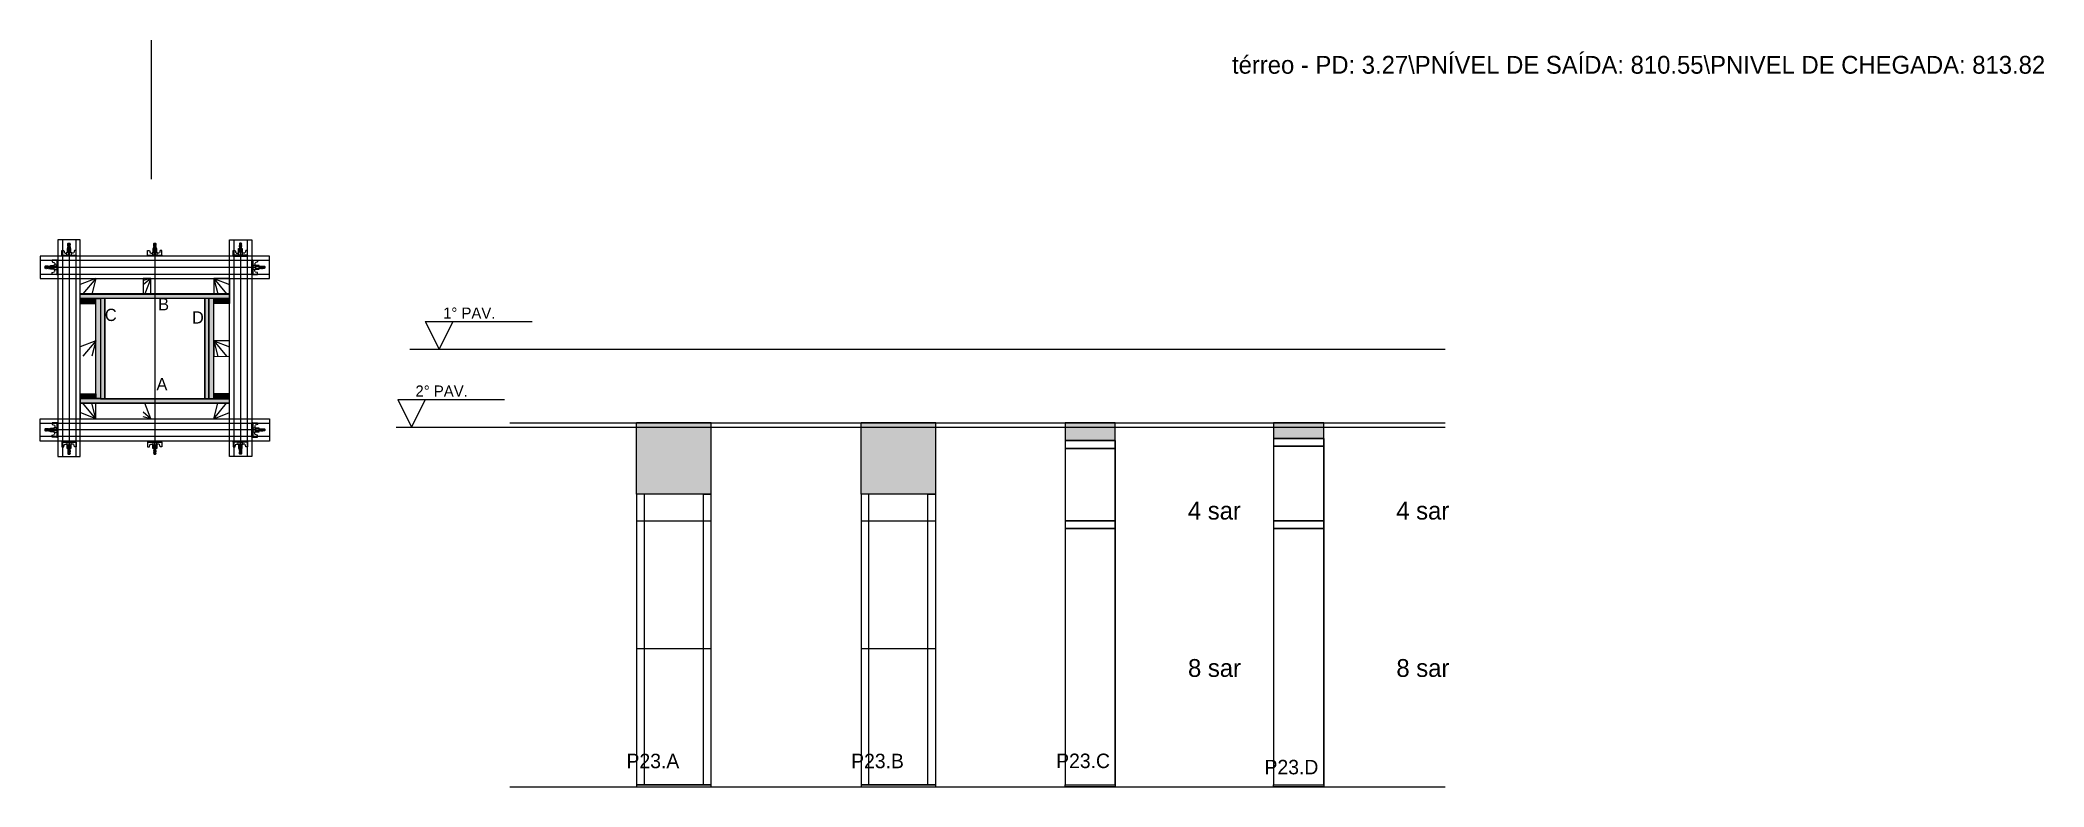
# Model space of a CAD drawing. Header units: metres. Extents: x 19365 to 21165, y 2828 to 3499.
import ezdxf

# ---------------------------------------------------------------- set-up
doc = ezdxf.new("R2010")
doc.units = ezdxf.units.M
for name, color, linetype in [('CHAPA', 7, 'Continuous'), ('COTA', 7, 'Continuous'), ('Hachura', 7, 'Continuous'), ('Madeira', 7, 'Continuous'), ('NIVEL 1° PAV.', 7, 'Continuous'), ('NIVEL 2° PAV.', 7, 'Continuous'), ('NOMENCLATURA', 7, 'Continuous'), ('Nível', 7, 'Continuous'), ('Painéis', 7, 'Continuous'), ('Perfil Metálico', 7, 'Continuous'), ('SARR_2.2x7', 7, 'Continuous'), ('SARRAFO', 7, 'Continuous'), ('Texto Seção', 7, 'Continuous'), ('TEXTO_GERAL', 7, 'Continuous')]:
    doc.layers.add(name, color=color, linetype=linetype)

msp = doc.modelspace()

# ---------------------------------------------------------------- hatches: boundary and pattern name
at = {"layer": 'COTA'}
h = msp.add_hatch(color=7, dxfattribs=at)
h.dxf.hatch_style = 1
h.paths.add_polyline_path([(19900.8, 3155.3), (19900.8, 3091.3), (19900.8, 3091.3), (19967.8, 3091.3), (19967.8, 3091.3), (19967.8, 3155.3), (19967.8, 3155.3), (19900.8, 3155.3)])
h = msp.add_hatch(color=7, dxfattribs=at)
h.dxf.hatch_style = 1
h.paths.add_polyline_path([(20169.5, 3091.3), (20169.5, 3155.3), (20169.5, 3155.3), (20102.5, 3155.3), (20102.5, 3155.3), (20102.5, 3091.3), (20102.5, 3091.3), (20169.5, 3091.3)])
h = msp.add_hatch(color=7, dxfattribs=at)
h.dxf.hatch_style = 1
h.paths.add_polyline_path([(20285.7, 3139.3), (20330.7, 3139.3), (20330.7, 3139.3), (20330.7, 3155.3), (20330.7, 3155.3), (20285.7, 3155.3), (20285.7, 3155.3), (20285.7, 3139.3)])
h = msp.add_hatch(color=7, dxfattribs=at)
h.dxf.hatch_style = 1
h.paths.add_polyline_path([(20472.8, 3141.3), (20517.8, 3141.3), (20517.8, 3141.3), (20517.8, 3155.3), (20517.8, 3155.3), (20472.8, 3155.3), (20472.8, 3155.3), (20472.8, 3141.3)])
at = {"layer": 'Hachura'}
h = msp.add_hatch(color=7, dxfattribs=at)
h.dxf.hatch_style = 1
h.paths.add_polyline_path([(19401.2, 3266.9), (19401.2, 3270.9), (19401.2, 3270.9), (19535.2, 3270.9), (19535.2, 3270.9), (19535.2, 3266.9), (19535.2, 3266.9), (19401.2, 3266.9)])
h = msp.add_hatch(color=7, dxfattribs=at)
h.dxf.hatch_style = 1
h.paths.add_polyline_path([(19401.2, 3266.9), (19401.2, 3270.9), (19401.2, 3270.9), (19535.2, 3270.9), (19535.2, 3270.9), (19535.2, 3266.9), (19535.2, 3266.9), (19401.2, 3266.9)])
h = msp.add_hatch(color=7, dxfattribs=at)
h.dxf.hatch_style = 1
h.paths.add_polyline_path([(19415.2, 3266.9), (19415.2, 3262.5), (19415.2, 3262.5), (19401.2, 3262.5), (19401.2, 3262.5), (19401.2, 3266.9), (19401.2, 3266.9), (19415.2, 3266.9)])
h = msp.add_hatch(color=7, dxfattribs=at)
h.dxf.hatch_style = 1
h.paths.add_polyline_path([(19415.2, 3177), (19419.6, 3177), (19419.6, 3177), (19419.6, 3267), (19419.6, 3267), (19415.2, 3267), (19415.2, 3267), (19415.2, 3177)])
h = msp.add_hatch(color=7, dxfattribs=at)
h.dxf.hatch_style = 1
h.paths.add_polyline_path([(19423.2, 3266.9), (19419.6, 3266.9), (19419.6, 3266.9), (19419.6, 3176.9), (19419.6, 3176.9), (19423.2, 3176.9), (19423.2, 3176.9), (19423.2, 3266.9)])
h = msp.add_hatch(color=7, dxfattribs=at)
h.dxf.hatch_style = 1
h.paths.add_polyline_path([(19423.2, 3266.9), (19419.6, 3266.9), (19419.6, 3266.9), (19419.6, 3176.9), (19419.6, 3176.9), (19423.2, 3176.9), (19423.2, 3176.9), (19423.2, 3266.9)])
h = msp.add_hatch(color=7, dxfattribs=at)
h.dxf.hatch_style = 1
h.paths.add_polyline_path([(19516.8, 3266.9), (19513.2, 3266.9), (19513.2, 3266.9), (19513.2, 3176.9), (19513.2, 3176.9), (19516.8, 3176.9), (19516.8, 3176.9), (19516.8, 3266.9)])
h = msp.add_hatch(color=7, dxfattribs=at)
h.dxf.hatch_style = 1
h.paths.add_polyline_path([(19516.8, 3266.9), (19513.2, 3266.9), (19513.2, 3266.9), (19513.2, 3176.9), (19513.2, 3176.9), (19516.8, 3176.9), (19516.8, 3176.9), (19516.8, 3266.9)])
h = msp.add_hatch(color=7, dxfattribs=at)
h.dxf.hatch_style = 1
h.paths.add_polyline_path([(19521.2, 3176.9), (19516.8, 3176.9), (19516.8, 3176.9), (19516.8, 3266.9), (19516.8, 3266.9), (19521.2, 3266.9), (19521.2, 3266.9), (19521.2, 3176.9)])
h = msp.add_hatch(color=7, dxfattribs=at)
h.dxf.hatch_style = 1
h.paths.add_polyline_path([(19521.2, 3266.9), (19521.2, 3262.5), (19521.2, 3262.5), (19535.2, 3262.5), (19535.2, 3262.5), (19535.2, 3266.9), (19535.2, 3266.9), (19521.2, 3266.9)])
h = msp.add_hatch(color=7, dxfattribs=at)
h.dxf.hatch_style = 1
h.paths.add_polyline_path([(19415.2, 3176.9), (19415.2, 3181.3), (19415.2, 3181.3), (19401.2, 3181.3), (19401.2, 3181.3), (19401.2, 3176.9), (19401.2, 3176.9), (19415.2, 3176.9)])
h = msp.add_hatch(color=7, dxfattribs=at)
h.dxf.hatch_style = 1
h.paths.add_polyline_path([(19401.2, 3176.9), (19401.2, 3172.9), (19401.2, 3172.9), (19535.2, 3172.9), (19535.2, 3172.9), (19535.2, 3176.9), (19535.2, 3176.9), (19401.2, 3176.9)])
h = msp.add_hatch(color=7, dxfattribs=at)
h.dxf.hatch_style = 1
h.paths.add_polyline_path([(19401.2, 3176.9), (19401.2, 3172.9), (19401.2, 3172.9), (19535.2, 3172.9), (19535.2, 3172.9), (19535.2, 3176.9), (19535.2, 3176.9), (19401.2, 3176.9)])
h = msp.add_hatch(color=7, dxfattribs=at)
h.dxf.hatch_style = 1
h.paths.add_polyline_path([(19521.2, 3176.9), (19521.2, 3181.3), (19521.2, 3181.3), (19535.2, 3181.3), (19535.2, 3181.3), (19535.2, 3176.9), (19535.2, 3176.9), (19521.2, 3176.9)])

# ---------------------------------------------------------------- linework, layer by layer
at = {"layer": 'CHAPA', "color": 7, "lineweight": 25}
for points in [[(19401.2, 3266.9), (19401.2, 3270.9), (19535.2, 3270.9), (19535.2, 3266.9)], [(19401.2, 3266.9), (19401.2, 3270.9), (19535.2, 3270.9), (19535.2, 3266.9)], [(19423.2, 3266.9), (19419.6, 3266.9), (19419.6, 3176.9), (19423.2, 3176.9)], [(19423.2, 3266.9), (19419.6, 3266.9), (19419.6, 3176.9), (19423.2, 3176.9)], [(19516.8, 3266.9), (19513.2, 3266.9), (19513.2, 3176.9), (19516.8, 3176.9)], [(19516.8, 3266.9), (19513.2, 3266.9), (19513.2, 3176.9), (19516.8, 3176.9)], [(19401.2, 3176.9), (19401.2, 3172.9), (19535.2, 3172.9), (19535.2, 3176.9)], [(19401.2, 3176.9), (19401.2, 3172.9), (19535.2, 3172.9), (19535.2, 3176.9)]]:
    msp.add_lwpolyline(points, close=True, dxfattribs=at)
at = {"layer": 'COTA', "color": 7, "lineweight": 25}
for p, q in [((19967.8, 3155.3), (19900.8, 3155.3)), ((19900.8, 3091.3), (19900.8, 3155.3)), ((19967.8, 3091.3), (19967.8, 3155.3)), ((20169.5, 3155.3), (20102.5, 3155.3)), ((20102.5, 3091.3), (20102.5, 3155.3)), ((20169.5, 3091.3), (20169.5, 3155.3))]:
    msp.add_line(p, q, dxfattribs=at)
for points in [[(20330.7, 3139.3), (20330.7, 3155.3), (20285.7, 3155.3), (20285.7, 3139.3)], [(20517.8, 3141.3), (20517.8, 3155.3), (20472.8, 3155.3), (20472.8, 3141.3)]]:
    msp.add_lwpolyline(points, dxfattribs=at)
at = {"layer": 'Defpoints', "color": 7, "lineweight": 25}
msp.add_line((19465.2, 3374), (19465.2, 3499), dxfattribs=at)
at = {"layer": 'Hachura', "color": 7, "lineweight": 25}
for p, q in [((19392.9, 3311.7), (19389.6, 3311.7)), ((19389.6, 3311.7), (19389.6, 3308.4)), ((19392.9, 3311.6), (19389.6, 3311.6)), ((19390.1, 3316), (19392.3, 3314.9)), ((19392.2, 3314.7), (19390.1, 3315.8)), ((19390.1, 3314.8), (19392.3, 3313.8)), ((19392.2, 3313.5), (19390.1, 3314.6)), ((19390.1, 3313.7), (19392.3, 3312.6)), ((19392.2, 3312.4), (19390.1, 3313.4)), ((19391.4, 3311.7), (19390.1, 3312.3)), ((19390.2, 3316.4), (19390.5, 3316.7)), ((19390.2, 3316.1), (19390.2, 3316.4)), ((19390.2, 3316.4), (19390.2, 3316.4)), ((19392.1, 3316.4), (19390.2, 3316.4)), ((19390.2, 3316.1), (19392.1, 3315.1)), ((19390.2, 3316.1), (19392.1, 3315.1)), ((19390.2, 3314.9), (19390.2, 3315.6)), ((19392.1, 3314.6), (19390.2, 3315.6)), ((19390.2, 3314.9), (19392.1, 3314)), ((19390.2, 3313.8), (19390.2, 3314.4)), ((19392.1, 3313.5), (19390.2, 3314.4)), ((19390.2, 3314.2), (19390.2, 3314.4)), ((19390.2, 3313.8), (19392.1, 3312.8)), ((19390.2, 3312.6), (19390.2, 3313.3)), ((19392.1, 3312.3), (19390.2, 3313.3)), ((19390.2, 3312.6), (19392.1, 3311.7)), ((19391.1, 3311.7), (19390.2, 3312.1)), ((19390.2, 3311.7), (19390.2, 3312.1)), ((19390.5, 3316.7), (19391.8, 3316.7)), ((19390.6, 3311.7), (19390.6, 3308.4)), ((19392.1, 3315.8), (19390.8, 3316.4)), ((19392.2, 3315.9), (19391.1, 3316.4)), ((19391.2, 3315.7), (19391.2, 3131.9)), ((19391.6, 3316.4), (19392.3, 3316.1)), ((19392.1, 3316.4), (19391.8, 3316.7)), ((19391.9, 3316.4), (19392.1, 3316.3)), ((19392.1, 3316.3), (19392.1, 3316.4)), ((19392.1, 3315.8), (19392.1, 3315.1)), ((19392.1, 3314), (19392.1, 3314.6)), ((19392.1, 3313.2), (19392.1, 3313.5)), ((19392.1, 3313.2), (19392.1, 3312.8)), ((19392.1, 3312.3), (19392.1, 3311.7)), ((19392.1, 3311.7), (19392.1, 3308.4)), ((19392.9, 3308.4), (19392.9, 3311.7)), ((19469.9, 3311.7), (19466.5, 3311.7)), ((19466.5, 3311.7), (19466.5, 3308.4)), ((19469.9, 3311.6), (19466.5, 3311.6)), ((19467.1, 3316), (19469.3, 3314.9)), ((19469.2, 3314.7), (19467.1, 3315.8)), ((19467.1, 3314.9), (19469.3, 3313.8)), ((19469.2, 3313.5), (19467.1, 3314.6)), ((19467.1, 3313.7), (19469.3, 3312.6)), ((19469.2, 3312.4), (19467.1, 3313.4)), ((19468.3, 3311.7), (19467.1, 3312.3)), ((19467.2, 3316.4), (19467.5, 3316.7)), ((19467.2, 3316.1), (19467.2, 3316.4)), ((19467.2, 3316.4), (19467.2, 3316.4)), ((19469.1, 3316.4), (19467.2, 3316.4)), ((19467.2, 3316.1), (19469.1, 3315.1)), ((19467.2, 3316.1), (19469.1, 3315.1)), ((19467.2, 3314.9), (19467.2, 3315.6)), ((19469.1, 3314.6), (19467.2, 3315.6)), ((19467.2, 3314.9), (19469.1, 3314)), ((19467.2, 3313.8), (19467.2, 3314.4)), ((19469.1, 3313.5), (19467.2, 3314.4)), ((19467.2, 3314.2), (19467.2, 3314.4)), ((19467.2, 3313.8), (19469.1, 3312.8)), ((19467.2, 3312.6), (19467.2, 3313.3)), ((19469.1, 3312.3), (19467.2, 3313.3)), ((19467.2, 3312.6), (19469.1, 3311.7)), ((19468.1, 3311.7), (19467.2, 3312.1)), ((19467.2, 3311.7), (19467.2, 3312.1)), ((19467.5, 3316.7), (19468.8, 3316.7)), ((19467.6, 3311.7), (19467.6, 3308.4)), ((19469.1, 3315.8), (19467.8, 3316.4)), ((19469.2, 3315.9), (19468.1, 3316.4)), ((19468.2, 3315.7), (19468.2, 3131.9)), ((19468.6, 3316.4), (19469.3, 3316.1)), ((19469.1, 3316.4), (19468.8, 3316.7)), ((19468.8, 3316.4), (19469.1, 3316.3)), ((19469.1, 3316.3), (19469.1, 3316.4)), ((19469.1, 3315.8), (19469.1, 3315.1)), ((19469.1, 3314), (19469.1, 3314.6)), ((19469.1, 3313.2), (19469.1, 3313.5)), ((19469.1, 3313.2), (19469.1, 3312.8)), ((19469.1, 3312.3), (19469.1, 3311.7)), ((19469.1, 3311.7), (19469.1, 3308.4)), ((19469.9, 3308.4), (19469.9, 3311.7)), ((19543.5, 3311.7), (19546.8, 3311.7)), ((19543.5, 3308.4), (19543.5, 3311.7)), ((19543.5, 3311.6), (19546.8, 3311.6)), ((19544.8, 3316.4), (19544.1, 3316.1)), ((19546.3, 3316), (19544.1, 3314.9)), ((19546.3, 3314.8), (19544.1, 3313.8)), ((19546.3, 3313.7), (19544.1, 3312.6)), ((19544.2, 3315.9), (19545.3, 3316.4)), ((19544.2, 3314.7), (19546.3, 3315.8)), ((19544.2, 3313.5), (19546.3, 3314.6)), ((19544.2, 3312.4), (19546.3, 3313.4)), ((19544.3, 3316.4), (19544.6, 3316.7)), ((19544.5, 3316.4), (19544.3, 3316.3)), ((19544.3, 3316.3), (19544.3, 3316.4)), ((19544.3, 3315.8), (19545.6, 3316.4)), ((19544.3, 3316.4), (19546.2, 3316.4)), ((19546.2, 3316.1), (19544.3, 3315.1)), ((19546.2, 3316.1), (19544.3, 3315.1)), ((19544.3, 3315.8), (19544.3, 3315.1)), ((19544.3, 3314.6), (19546.2, 3315.6)), ((19546.2, 3314.9), (19544.3, 3314)), ((19544.3, 3314), (19544.3, 3314.6)), ((19544.3, 3313.5), (19546.2, 3314.4)), ((19546.2, 3313.8), (19544.3, 3312.8)), ((19544.3, 3313.2), (19544.3, 3313.5)), ((19544.3, 3312.3), (19546.2, 3313.3)), ((19544.3, 3313.2), (19544.3, 3312.8)), ((19546.2, 3312.6), (19544.3, 3311.7)), ((19544.3, 3312.3), (19544.3, 3311.7)), ((19544.3, 3311.7), (19544.3, 3308.4)), ((19545.9, 3316.7), (19544.6, 3316.7)), ((19545, 3311.7), (19546.3, 3312.3)), ((19545.2, 3315.7), (19545.2, 3131.9)), ((19545.3, 3311.7), (19546.2, 3312.1)), ((19545.8, 3311.7), (19545.8, 3308.4)), ((19546.2, 3316.4), (19545.9, 3316.7)), ((19546.2, 3316.1), (19546.2, 3316.4)), ((19546.2, 3316.4), (19546.2, 3316.4)), ((19546.2, 3314.9), (19546.2, 3315.6)), ((19546.2, 3313.8), (19546.2, 3314.4)), ((19546.2, 3314.2), (19546.2, 3314.4)), ((19546.2, 3312.6), (19546.2, 3313.3)), ((19546.2, 3311.7), (19546.2, 3312.1)), ((19546.8, 3311.7), (19546.8, 3308.4)), ((19369.7, 3296), (19369.4, 3295.7)), ((19369.4, 3295.7), (19369.4, 3294.4)), ((19369.7, 3294), (19369.4, 3294.4)), ((19370, 3296), (19369.7, 3296)), ((19369.7, 3296), (19369.7, 3296)), ((19369.7, 3294), (19369.7, 3296)), ((19370.3, 3294), (19369.7, 3295.3)), ((19370.3, 3293.9), (19369.7, 3295.1)), ((19369.7, 3294.6), (19370, 3293.9)), ((19369.7, 3294.3), (19369.8, 3294)), ((19369.8, 3294), (19369.7, 3294)), ((19370, 3296), (19371, 3294)), ((19370, 3296), (19371, 3294)), ((19370.1, 3296), (19371.2, 3293.9)), ((19370.3, 3294), (19371, 3294)), ((19371.4, 3293.9), (19370.4, 3296.1)), ((19371.2, 3296), (19370.5, 3296)), ((19371.5, 3294), (19370.5, 3296)), ((19371.2, 3296), (19372.1, 3294)), ((19371.3, 3296), (19372.4, 3293.9)), ((19372.6, 3293.9), (19371.5, 3296.1)), ((19372.1, 3294), (19371.5, 3294)), ((19372.3, 3296), (19371.7, 3296)), ((19372.7, 3294), (19371.7, 3296)), ((19371.9, 3296), (19371.7, 3296)), ((19372.3, 3296), (19373.3, 3294)), ((19372.4, 3296), (19373.5, 3293.9)), ((19373.7, 3293.9), (19372.7, 3296.1)), ((19372.9, 3294), (19372.7, 3294)), ((19373.5, 3296), (19372.9, 3296)), ((19373.8, 3294), (19372.9, 3296)), ((19372.9, 3294), (19373.3, 3294)), ((19373.5, 3296), (19374.5, 3294)), ((19374.5, 3294.8), (19373.8, 3296.1)), ((19373.8, 3294), (19374.5, 3294)), ((19374.5, 3295.1), (19374, 3296)), ((19374.5, 3296), (19374, 3296)), ((19558, 3294.9), (19374.2, 3294.9)), ((19374.5, 3293.3), (19374.5, 3296.6)), ((19374.5, 3293.3), (19374.5, 3296.6)), ((19374.5, 3296.6), (19377.7, 3296.6)), ((19374.5, 3295.6), (19377.7, 3295.6)), ((19374.5, 3294), (19377.7, 3294)), ((19377.7, 3293.3), (19374.5, 3293.3)), ((19381.2, 3301.4), (19376, 3301.4)), ((19376, 3301.4), (19376, 3299.7)), ((19376, 3299.7), (19378.2, 3299.1)), ((19377.7, 3296.9), (19377.7, 3293)), ((19380.3, 3296.9), (19377.7, 3296.9)), ((19377.7, 3293), (19377.7, 3293.3)), ((19377.7, 3293), (19377.7, 3293.3)), ((19377.7, 3293), (19380.3, 3293)), ((19380.3, 3295.3), (19378.3, 3295.3)), ((19378.3, 3294.7), (19380.3, 3294.7)), ((19378.5, 3298.8), (19378.5, 3296.9)), ((19378.5, 3291.1), (19378.5, 3293)), ((19380.3, 3301.4), (19380.3, 3288.5)), ((19380.3, 3301.4), (19380.3, 3296.2)), ((19380.3, 3301.2), (19381.2, 3301.2)), ((19380.3, 3301), (19381.2, 3301)), ((19380.3, 3300.7), (19381.2, 3300.7)), ((19380.3, 3300.2), (19381.2, 3300.2)), ((19380.3, 3299.4), (19381.2, 3299.4)), ((19380.3, 3298), (19381.2, 3298)), ((19380.3, 3294.9), (19380.3, 3296.9)), ((19380.3, 3296.2), (19380.3, 3295.6)), ((19380.3, 3294.9), (19381.2, 3294.9)), ((19380.6, 3295.9), (19380.4, 3295.9)), ((19380.4, 3294), (19380.8, 3294)), ((19381, 3295.9), (19380.6, 3295.9)), ((19381.2, 3288.5), (19381.2, 3301.4)), ((19381.2, 3289.4), (19381.2, 3297.3)), ((19384.8, 3304.9), (19384.8, 3310.1)), ((19384.8, 3310.1), (19386.5, 3310.1)), ((19384.8, 3305.8), (19397.7, 3305.8)), ((19384.8, 3305.8), (19389.9, 3305.8)), ((19397.7, 3304.9), (19384.8, 3304.9)), ((19384.9, 3305.9), (19384.9, 3304.9)), ((19385.1, 3305.9), (19385.1, 3304.9)), ((19385.5, 3305.9), (19385.5, 3304.9)), ((19385.9, 3305.9), (19385.9, 3304.9)), ((19386.5, 3310.1), (19387, 3307.9)), ((19386.8, 3305.9), (19386.8, 3304.9)), ((19387.4, 3307.7), (19389.3, 3307.7)), ((19388.2, 3305.9), (19388.2, 3304.9)), ((19396.7, 3304.9), (19388.9, 3304.9)), ((19389.3, 3308.4), (19393.2, 3308.4)), ((19389.3, 3305.8), (19389.3, 3308.4)), ((19391.2, 3305.8), (19389.3, 3305.8)), ((19389.9, 3305.8), (19390.6, 3305.8)), ((19390.3, 3305.5), (19390.3, 3305.7)), ((19390.3, 3305.1), (19390.3, 3305.5)), ((19390.9, 3305.8), (19390.9, 3307.8)), ((19391.2, 3305.8), (19391.2, 3304.9)), ((19391.4, 3307.8), (19391.4, 3305.8)), ((19392.2, 3305.7), (19392.2, 3305.3)), ((19393.2, 3308.4), (19392.9, 3308.4)), ((19393.2, 3308.4), (19392.9, 3308.4)), ((19393.2, 3308.4), (19393.2, 3305.8)), ((19395.1, 3307.7), (19393.2, 3307.7)), ((19394.3, 3305.9), (19394.3, 3304.9)), ((19396, 3310.1), (19395.4, 3307.9)), ((19395.7, 3305.9), (19395.7, 3304.9)), ((19397.7, 3310.1), (19396, 3310.1)), ((19396.5, 3305.9), (19396.5, 3304.9)), ((19397, 3305.9), (19397, 3304.9)), ((19397.3, 3305.9), (19397.3, 3304.9)), ((19397.5, 3305.9), (19397.5, 3304.9)), ((19397.7, 3305.8), (19397.7, 3310.1)), ((19397.7, 3305.8), (19397.7, 3304.9)), ((19461.7, 3310.1), (19463.4, 3310.1)), ((19461.7, 3305.9), (19474.6, 3305.9)), ((19461.7, 3305.9), (19466.9, 3305.9)), ((19461.8, 3304.9), (19461.8, 3310.1)), ((19474.6, 3304.9), (19461.8, 3304.9)), ((19461.9, 3305.9), (19461.9, 3304.9)), ((19462.1, 3305.9), (19462.1, 3304.9)), ((19462.4, 3305.9), (19462.4, 3304.9)), ((19462.9, 3305.9), (19462.9, 3304.9)), ((19463.4, 3310.1), (19464, 3307.9)), ((19463.7, 3305.9), (19463.7, 3304.9)), ((19464.3, 3307.7), (19466.3, 3307.7)), ((19465.2, 3305.9), (19465.2, 3304.9)), ((19473.7, 3304.9), (19465.9, 3304.9)), ((19466.3, 3308.4), (19470.1, 3308.4)), ((19466.3, 3305.9), (19466.3, 3308.4)), ((19468.2, 3305.9), (19466.3, 3305.9)), ((19466.9, 3305.9), (19467.6, 3305.9)), ((19467.2, 3305.5), (19467.2, 3305.7)), ((19467.2, 3305.1), (19467.2, 3305.5)), ((19467.9, 3305.9), (19467.9, 3307.9)), ((19468.2, 3305.9), (19468.2, 3304.9)), ((19468.4, 3307.9), (19468.4, 3305.9)), ((19469.2, 3305.7), (19469.2, 3305.3)), ((19470.1, 3308.4), (19469.9, 3308.4)), ((19470.1, 3308.4), (19469.9, 3308.4)), ((19470.1, 3308.4), (19470.1, 3305.9)), ((19472.1, 3307.7), (19470.1, 3307.7)), ((19471.2, 3305.9), (19471.2, 3304.9)), ((19473, 3310.1), (19472.4, 3307.9)), ((19472.7, 3305.9), (19472.7, 3304.9)), ((19474.6, 3310.1), (19473, 3310.1)), ((19473.5, 3305.9), (19473.5, 3304.9)), ((19474, 3305.9), (19474, 3304.9)), ((19474.3, 3305.9), (19474.3, 3304.9)), ((19474.5, 3305.9), (19474.5, 3304.9)), ((19474.6, 3305.9), (19474.6, 3310.1)), ((19474.6, 3305.9), (19474.6, 3304.9)), ((19538.7, 3305.8), (19538.7, 3310.1)), ((19538.7, 3310.1), (19540.4, 3310.1)), ((19551.6, 3305.8), (19538.7, 3305.8)), ((19538.7, 3305.8), (19538.7, 3304.9)), ((19538.7, 3304.9), (19551.6, 3304.9)), ((19538.9, 3305.9), (19538.9, 3304.9)), ((19539.1, 3305.9), (19539.1, 3304.9)), ((19539.4, 3305.9), (19539.4, 3304.9)), ((19539.7, 3304.9), (19547.5, 3304.9)), ((19539.9, 3305.9), (19539.9, 3304.9)), ((19540.4, 3310.1), (19541, 3307.9)), ((19540.7, 3305.9), (19540.7, 3304.9)), ((19541.3, 3307.7), (19543.2, 3307.7)), ((19542.1, 3305.9), (19542.1, 3304.9)), ((19547.1, 3308.4), (19543.2, 3308.4)), ((19543.2, 3308.4), (19543.2, 3305.8)), ((19543.2, 3308.4), (19543.5, 3308.4)), ((19543.2, 3308.4), (19543.5, 3308.4)), ((19544.2, 3305.7), (19544.2, 3305.3)), ((19545, 3307.8), (19545, 3305.8)), ((19545.2, 3305.8), (19547.1, 3305.8)), ((19545.2, 3305.8), (19545.2, 3304.9)), ((19545.5, 3305.8), (19545.5, 3307.8)), ((19546.5, 3305.8), (19545.8, 3305.8)), ((19546.1, 3305.5), (19546.1, 3305.7)), ((19546.1, 3305.1), (19546.1, 3305.5)), ((19551.6, 3305.8), (19546.5, 3305.8)), ((19547.1, 3305.8), (19547.1, 3308.4)), ((19549, 3307.7), (19547.1, 3307.7)), ((19548.2, 3305.9), (19548.2, 3304.9)), ((19549.9, 3310.1), (19549.4, 3307.9)), ((19549.6, 3305.9), (19549.6, 3304.9)), ((19551.6, 3310.1), (19549.9, 3310.1)), ((19550.5, 3305.9), (19550.5, 3304.9)), ((19550.9, 3305.9), (19550.9, 3304.9)), ((19551.3, 3305.9), (19551.3, 3304.9)), ((19551.5, 3305.9), (19551.5, 3304.9)), ((19551.6, 3304.9), (19551.6, 3310.1)), ((19555.2, 3288.5), (19555.2, 3301.4)), ((19555.2, 3301.4), (19560.4, 3301.4)), ((19556.1, 3301.2), (19555.2, 3301.2)), ((19556.1, 3301), (19555.2, 3301)), ((19556.1, 3300.7), (19555.2, 3300.7)), ((19556.1, 3300.2), (19555.2, 3300.2)), ((19556.1, 3299.4), (19555.2, 3299.4)), ((19556.1, 3298), (19555.2, 3298)), ((19555.2, 3289.4), (19555.2, 3297.3)), ((19556.1, 3294.9), (19555.2, 3294.9)), ((19555.4, 3295.9), (19555.8, 3295.9)), ((19556, 3294), (19555.6, 3294)), ((19555.8, 3295.9), (19556, 3295.9)), ((19556.1, 3301.4), (19556.1, 3288.5)), ((19556.1, 3301.4), (19556.1, 3296.2)), ((19556.1, 3294.9), (19556.1, 3296.9)), ((19556.1, 3296.9), (19558.7, 3296.9)), ((19556.1, 3296.2), (19556.1, 3295.6)), ((19556.1, 3295.3), (19558.1, 3295.3)), ((19558.1, 3294.7), (19556.1, 3294.7)), ((19558.7, 3293), (19556.1, 3293)), ((19557.9, 3298.8), (19557.9, 3296.9)), ((19557.9, 3291.1), (19557.9, 3293)), ((19560.4, 3299.7), (19558.2, 3299.1)), ((19558.7, 3296.9), (19558.7, 3293)), ((19561.9, 3296.6), (19558.7, 3296.6)), ((19561.9, 3295.6), (19558.7, 3295.6)), ((19561.9, 3294), (19558.7, 3294)), ((19558.7, 3293.3), (19561.9, 3293.3)), ((19558.7, 3293), (19558.7, 3293.3)), ((19558.7, 3293), (19558.7, 3293.3)), ((19560.4, 3301.4), (19560.4, 3299.7)), ((19561.9, 3293.3), (19561.9, 3296.6)), ((19561.9, 3293.3), (19561.9, 3296.6)), ((19561.9, 3294.8), (19562.6, 3296.1)), ((19562.9, 3296), (19561.9, 3294)), ((19561.9, 3295.1), (19562.4, 3296)), ((19561.9, 3296), (19562.4, 3296)), ((19562.6, 3294), (19561.9, 3294)), ((19562.6, 3294), (19563.5, 3296)), ((19562.7, 3293.9), (19563.7, 3296.1)), ((19562.9, 3296), (19563.5, 3296)), ((19564, 3296), (19562.9, 3293.9)), ((19564.1, 3296), (19563.1, 3294)), ((19563.5, 3294), (19563.1, 3294)), ((19563.5, 3294), (19563.7, 3294)), ((19563.7, 3294), (19564.7, 3296)), ((19563.8, 3293.9), (19564.9, 3296.1)), ((19565.1, 3296), (19564, 3293.9)), ((19564.1, 3296), (19564.7, 3296)), ((19565.2, 3296), (19564.3, 3294)), ((19564.3, 3294), (19564.9, 3294)), ((19564.5, 3296), (19564.7, 3296)), ((19564.9, 3294), (19565.9, 3296)), ((19565, 3293.9), (19566, 3296.1)), ((19565.2, 3296), (19565.9, 3296)), ((19566.3, 3296), (19565.2, 3293.9)), ((19566.4, 3296), (19565.4, 3294)), ((19566.4, 3296), (19565.4, 3294)), ((19566.1, 3294), (19565.4, 3294)), ((19566.1, 3294), (19566.7, 3295.3)), ((19566.1, 3293.9), (19566.7, 3295.1)), ((19566.4, 3296), (19566.7, 3296)), ((19566.7, 3294.6), (19566.4, 3293.9)), ((19566.7, 3294.3), (19566.6, 3294)), ((19566.6, 3294), (19566.7, 3294)), ((19566.7, 3296), (19566.7, 3296)), ((19566.7, 3296), (19567, 3295.7)), ((19566.7, 3294), (19566.7, 3296)), ((19566.7, 3294), (19567, 3294.4)), ((19567, 3295.7), (19567, 3294.4)), ((19376, 3290.2), (19378.2, 3290.8)), ((19376, 3288.5), (19376, 3290.2)), ((19380.3, 3288.5), (19376, 3288.5)), ((19380.3, 3291.9), (19381.2, 3291.9)), ((19380.3, 3290.5), (19381.2, 3290.5)), ((19380.3, 3289.6), (19381.2, 3289.6)), ((19380.3, 3289.2), (19381.2, 3289.2)), ((19380.3, 3288.8), (19381.2, 3288.8)), ((19380.3, 3288.6), (19381.2, 3288.6)), ((19380.3, 3288.5), (19381.2, 3288.5)), ((19556.1, 3291.9), (19555.2, 3291.9)), ((19556.1, 3290.5), (19555.2, 3290.5)), ((19556.1, 3289.6), (19555.2, 3289.6)), ((19556.1, 3289.2), (19555.2, 3289.2)), ((19556.1, 3288.8), (19555.2, 3288.8)), ((19556.1, 3288.6), (19555.2, 3288.6)), ((19556.1, 3288.5), (19555.2, 3288.5)), ((19556.1, 3288.5), (19560.4, 3288.5)), ((19560.4, 3290.2), (19558.2, 3290.7)), ((19560.4, 3288.5), (19560.4, 3290.2)), ((19369.7, 3150), (19369.4, 3149.7)), ((19369.4, 3149.7), (19369.4, 3148.4)), ((19370, 3150), (19369.7, 3150)), ((19369.7, 3150), (19369.7, 3150)), ((19369.7, 3148), (19369.7, 3150)), ((19370.3, 3148), (19369.7, 3149.3)), ((19370.3, 3147.9), (19369.7, 3149.1)), ((19370, 3150), (19371, 3148)), ((19370, 3150), (19371, 3148)), ((19370.1, 3150), (19371.2, 3147.9)), ((19371.4, 3147.9), (19370.4, 3150.1)), ((19371.2, 3150), (19370.5, 3150)), ((19371.5, 3148), (19370.5, 3150)), ((19371.2, 3150), (19372.1, 3148)), ((19371.3, 3150), (19372.4, 3147.9)), ((19372.6, 3147.9), (19371.5, 3150.1)), ((19372.3, 3150), (19371.7, 3150)), ((19372.7, 3148), (19371.7, 3150)), ((19371.9, 3150), (19371.7, 3150)), ((19372.3, 3150), (19373.3, 3148)), ((19372.4, 3150), (19373.5, 3147.9)), ((19373.7, 3147.9), (19372.7, 3150.1)), ((19373.5, 3150), (19372.9, 3150)), ((19373.8, 3148), (19372.9, 3150)), ((19373.5, 3150), (19374.5, 3148)), ((19374.5, 3148.8), (19373.8, 3150.1)), ((19374.5, 3149.1), (19374, 3150)), ((19374.5, 3150), (19374, 3150)), ((19558, 3148.9), (19374.2, 3148.9)), ((19374.5, 3147.3), (19374.5, 3150.6)), ((19374.5, 3147.3), (19374.5, 3150.6)), ((19374.5, 3150.6), (19377.7, 3150.6)), ((19374.5, 3149.6), (19377.7, 3149.6)), ((19381.2, 3155.4), (19376, 3155.4)), ((19376, 3155.4), (19376, 3153.7)), ((19376, 3153.7), (19378.2, 3153.1)), ((19377.7, 3150.9), (19377.7, 3147)), ((19380.3, 3150.9), (19377.7, 3150.9)), ((19380.3, 3149.3), (19378.3, 3149.3)), ((19378.5, 3152.8), (19378.5, 3150.9)), ((19380.3, 3155.4), (19380.3, 3142.5)), ((19380.3, 3155.4), (19380.3, 3150.2)), ((19380.3, 3155.2), (19381.2, 3155.2)), ((19380.3, 3155), (19381.2, 3155)), ((19380.3, 3154.7), (19381.2, 3154.7)), ((19380.3, 3154.2), (19381.2, 3154.2)), ((19380.3, 3153.4), (19381.2, 3153.4)), ((19380.3, 3152), (19381.2, 3152)), ((19380.3, 3148.9), (19380.3, 3150.9)), ((19380.3, 3150.2), (19380.3, 3149.6)), ((19380.3, 3148.9), (19381.2, 3148.9)), ((19380.6, 3149.9), (19380.4, 3149.9)), ((19381, 3149.9), (19380.6, 3149.9)), ((19381.2, 3142.5), (19381.2, 3155.4)), ((19381.2, 3143.4), (19381.2, 3151.3)), ((19555.2, 3142.5), (19555.2, 3155.4)), ((19555.2, 3155.4), (19560.4, 3155.4)), ((19556.1, 3155.2), (19555.2, 3155.2)), ((19556.1, 3155), (19555.2, 3155)), ((19556.1, 3154.7), (19555.2, 3154.7)), ((19556.1, 3154.2), (19555.2, 3154.2)), ((19556.1, 3153.4), (19555.2, 3153.4)), ((19556.1, 3152), (19555.2, 3152)), ((19555.2, 3143.4), (19555.2, 3151.3)), ((19556.1, 3148.9), (19555.2, 3148.9)), ((19555.4, 3149.9), (19555.8, 3149.9)), ((19555.8, 3149.9), (19556, 3149.9)), ((19556.1, 3155.4), (19556.1, 3142.5)), ((19556.1, 3155.4), (19556.1, 3150.2)), ((19556.1, 3148.9), (19556.1, 3150.9)), ((19556.1, 3150.9), (19558.7, 3150.9)), ((19556.1, 3150.2), (19556.1, 3149.6)), ((19556.1, 3149.3), (19558.1, 3149.3)), ((19557.9, 3152.8), (19557.9, 3150.9)), ((19560.4, 3153.7), (19558.2, 3153.1)), ((19558.7, 3150.9), (19558.7, 3147)), ((19561.9, 3150.6), (19558.7, 3150.6)), ((19561.9, 3149.6), (19558.7, 3149.6)), ((19560.4, 3155.4), (19560.4, 3153.7)), ((19561.9, 3147.3), (19561.9, 3150.6)), ((19561.9, 3147.3), (19561.9, 3150.6)), ((19561.9, 3148.8), (19562.6, 3150.1)), ((19562.9, 3150), (19561.9, 3148)), ((19561.9, 3149.1), (19562.4, 3150)), ((19561.9, 3150), (19562.4, 3150)), ((19562.6, 3148), (19563.5, 3150)), ((19562.7, 3147.9), (19563.7, 3150.1)), ((19562.9, 3150), (19563.5, 3150)), ((19564, 3150), (19562.9, 3147.9)), ((19564.1, 3150), (19563.1, 3148)), ((19563.7, 3148), (19564.7, 3150)), ((19563.8, 3147.9), (19564.9, 3150.1)), ((19565.1, 3150), (19564, 3147.9)), ((19564.1, 3150), (19564.7, 3150)), ((19565.2, 3150), (19564.3, 3148)), ((19564.5, 3150), (19564.7, 3150)), ((19564.9, 3148), (19565.9, 3150)), ((19565, 3147.9), (19566, 3150.1)), ((19565.2, 3150), (19565.9, 3150)), ((19566.3, 3150), (19565.2, 3147.9)), ((19566.4, 3150), (19565.4, 3148)), ((19566.4, 3150), (19565.4, 3148)), ((19566.1, 3148), (19566.7, 3149.3)), ((19566.1, 3147.9), (19566.7, 3149.1)), ((19566.4, 3150), (19566.7, 3150)), ((19566.7, 3150), (19566.7, 3150)), ((19566.7, 3150), (19567, 3149.7)), ((19566.7, 3148), (19566.7, 3150)), ((19567, 3149.7), (19567, 3148.4)), ((19369.7, 3148), (19369.4, 3148.4)), ((19369.7, 3148.6), (19370, 3147.9)), ((19369.7, 3148.3), (19369.8, 3148)), ((19369.8, 3148), (19369.7, 3148)), ((19370.3, 3148), (19371, 3148)), ((19372.1, 3148), (19371.5, 3148)), ((19372.9, 3148), (19372.7, 3148)), ((19372.9, 3148), (19373.3, 3148)), ((19373.8, 3148), (19374.5, 3148)), ((19374.5, 3148), (19377.7, 3148)), ((19377.7, 3147.3), (19374.5, 3147.3)), ((19376, 3144.2), (19378.2, 3144.8)), ((19376, 3142.5), (19376, 3144.2)), ((19380.3, 3142.5), (19376, 3142.5)), ((19377.7, 3147), (19377.7, 3147.3)), ((19377.7, 3147), (19377.7, 3147.3)), ((19377.7, 3147), (19380.3, 3147)), ((19378.3, 3148.7), (19380.3, 3148.7)), ((19378.5, 3145.1), (19378.5, 3147)), ((19380.3, 3145.9), (19381.2, 3145.9)), ((19380.3, 3144.5), (19381.2, 3144.5)), ((19380.3, 3143.6), (19381.2, 3143.6)), ((19380.3, 3143.2), (19381.2, 3143.2)), ((19380.3, 3142.8), (19381.2, 3142.8)), ((19380.3, 3142.6), (19381.2, 3142.6)), ((19380.3, 3142.5), (19381.2, 3142.5)), ((19380.4, 3148), (19380.8, 3148)), ((19397.7, 3138.9), (19384.8, 3138.9)), ((19384.8, 3138.9), (19384.8, 3133.8)), ((19384.8, 3138), (19397.7, 3138)), ((19384.8, 3138), (19389.9, 3138)), ((19384.8, 3133.8), (19386.5, 3133.8)), ((19384.9, 3138), (19384.9, 3139)), ((19385.1, 3138), (19385.1, 3139)), ((19385.5, 3138), (19385.5, 3139)), ((19385.9, 3138), (19385.9, 3139)), ((19386.5, 3133.8), (19387, 3136)), ((19386.8, 3138), (19386.8, 3139)), ((19387.4, 3136.2), (19389.3, 3136.2)), ((19388.2, 3138), (19388.2, 3139)), ((19396.7, 3138.9), (19388.9, 3138.9)), ((19391.2, 3138), (19389.3, 3138)), ((19389.3, 3138), (19389.3, 3135.5)), ((19389.3, 3135.5), (19393.2, 3135.5)), ((19389.6, 3132.2), (19389.6, 3135.5)), ((19392.9, 3132.3), (19389.6, 3132.3)), ((19392.9, 3132.2), (19389.6, 3132.2)), ((19389.9, 3138), (19390.6, 3138)), ((19391.4, 3132.2), (19390.1, 3131.6)), ((19392.2, 3131.5), (19390.1, 3130.4)), ((19390.1, 3130.2), (19392.3, 3131.3)), ((19390.2, 3131.3), (19392.1, 3132.2)), ((19391.1, 3132.2), (19390.2, 3131.8)), ((19390.2, 3132.2), (19390.2, 3131.8)), ((19392.1, 3131.6), (19390.2, 3130.6)), ((19390.2, 3131.3), (19390.2, 3130.6)), ((19390.2, 3130.1), (19392.1, 3131.1)), ((19390.3, 3138.8), (19390.3, 3138.4)), ((19390.3, 3138.4), (19390.3, 3138.2)), ((19390.6, 3132.2), (19390.6, 3135.5)), ((19390.9, 3138), (19390.9, 3136)), ((19391.2, 3138), (19391.2, 3138.9)), ((19391.4, 3136), (19391.4, 3138)), ((19392.1, 3132.2), (19392.1, 3135.5)), ((19392.1, 3131.6), (19392.1, 3132.2)), ((19392.1, 3130.6), (19392.1, 3131.1)), ((19392.2, 3138.2), (19392.2, 3138.6)), ((19392.9, 3135.5), (19392.9, 3132.2)), ((19393.2, 3135.5), (19392.9, 3135.5)), ((19393.2, 3135.5), (19392.9, 3135.5)), ((19393.2, 3135.5), (19393.2, 3138)), ((19395.1, 3136.2), (19393.2, 3136.2)), ((19394.3, 3138), (19394.3, 3138.9)), ((19396, 3133.8), (19395.4, 3136)), ((19395.7, 3138), (19395.7, 3139)), ((19397.7, 3133.8), (19396, 3133.8)), ((19396.5, 3138), (19396.5, 3139)), ((19397, 3138), (19397, 3139)), ((19397.3, 3138), (19397.3, 3139)), ((19397.5, 3138), (19397.5, 3139)), ((19397.7, 3138), (19397.7, 3138.9)), ((19397.7, 3138), (19397.7, 3133.8)), ((19461.7, 3138), (19474.6, 3138)), ((19461.7, 3138), (19466.9, 3138)), ((19461.7, 3133.8), (19463.4, 3133.8)), ((19474.6, 3138.9), (19461.8, 3138.9)), ((19461.8, 3138.9), (19461.8, 3133.8)), ((19461.9, 3138), (19461.9, 3139)), ((19462.1, 3138), (19462.1, 3139)), ((19462.4, 3138), (19462.4, 3139)), ((19462.9, 3138), (19462.9, 3139)), ((19463.4, 3133.8), (19464, 3136)), ((19463.7, 3138), (19463.7, 3139)), ((19464.3, 3136.2), (19466.3, 3136.2)), ((19465.2, 3138), (19465.2, 3139)), ((19473.7, 3138.9), (19465.9, 3138.9)), ((19468.2, 3138), (19466.3, 3138)), ((19466.3, 3138), (19466.3, 3135.5)), ((19466.3, 3135.5), (19470.1, 3135.5)), ((19466.5, 3132.2), (19466.5, 3135.5)), ((19469.9, 3132.3), (19466.5, 3132.3)), ((19469.9, 3132.2), (19466.5, 3132.2)), ((19466.9, 3138), (19467.6, 3138)), ((19468.3, 3132.2), (19467.1, 3131.6)), ((19469.2, 3131.5), (19467.1, 3130.4)), ((19467.1, 3130.2), (19469.3, 3131.3)), ((19467.2, 3138.8), (19467.2, 3138.4)), ((19467.2, 3138.4), (19467.2, 3138.2)), ((19467.2, 3131.3), (19469.1, 3132.2)), ((19468.1, 3132.2), (19467.2, 3131.8)), ((19467.2, 3132.2), (19467.2, 3131.8)), ((19469.1, 3131.6), (19467.2, 3130.6)), ((19467.2, 3131.3), (19467.2, 3130.6)), ((19467.2, 3130.1), (19469.1, 3131.1)), ((19467.6, 3132.2), (19467.6, 3135.5)), ((19467.9, 3138), (19467.9, 3136)), ((19468.2, 3138), (19468.2, 3138.9)), ((19468.4, 3136), (19468.4, 3138)), ((19469.1, 3132.2), (19469.1, 3135.5)), ((19469.1, 3131.6), (19469.1, 3132.2)), ((19469.1, 3130.6), (19469.1, 3131.1)), ((19469.2, 3138.2), (19469.2, 3138.6)), ((19469.9, 3135.5), (19469.9, 3132.2)), ((19470.1, 3135.5), (19469.9, 3135.5)), ((19470.1, 3135.5), (19469.9, 3135.5)), ((19470.1, 3135.5), (19470.1, 3138)), ((19472.1, 3136.2), (19470.1, 3136.2)), ((19471.2, 3138), (19471.2, 3138.9)), ((19473, 3133.8), (19472.4, 3136)), ((19472.7, 3138), (19472.7, 3139)), ((19474.6, 3133.8), (19473, 3133.8)), ((19473.5, 3138), (19473.5, 3139)), ((19474, 3138), (19474, 3139)), ((19474.3, 3138), (19474.3, 3139)), ((19474.5, 3138), (19474.5, 3139)), ((19474.6, 3138), (19474.6, 3138.9)), ((19474.6, 3138), (19474.6, 3133.8)), ((19538.7, 3138.9), (19551.6, 3138.9)), ((19538.7, 3138), (19538.7, 3138.9)), ((19551.6, 3138), (19538.7, 3138)), ((19538.7, 3138), (19538.7, 3133.8)), ((19538.7, 3133.8), (19540.4, 3133.8)), ((19538.9, 3138), (19538.9, 3139)), ((19539.1, 3138), (19539.1, 3139)), ((19539.4, 3138), (19539.4, 3139)), ((19539.7, 3138.9), (19547.5, 3138.9)), ((19539.9, 3138), (19539.9, 3139)), ((19540.4, 3133.8), (19541, 3136)), ((19540.7, 3138), (19540.7, 3139)), ((19541.3, 3136.2), (19543.2, 3136.2)), ((19542.1, 3138), (19542.1, 3138.9)), ((19543.2, 3135.5), (19543.2, 3138)), ((19547.1, 3135.5), (19543.2, 3135.5)), ((19543.2, 3135.5), (19543.5, 3135.5)), ((19543.2, 3135.5), (19543.5, 3135.5)), ((19543.5, 3135.5), (19543.5, 3132.2)), ((19543.5, 3132.3), (19546.8, 3132.3)), ((19543.5, 3132.2), (19546.8, 3132.2)), ((19546.3, 3130.2), (19544.1, 3131.3)), ((19544.2, 3138.2), (19544.2, 3138.6)), ((19544.2, 3131.5), (19546.3, 3130.4)), ((19544.3, 3132.2), (19544.3, 3135.5)), ((19544.3, 3131.6), (19544.3, 3132.2)), ((19546.2, 3131.3), (19544.3, 3132.2)), ((19544.3, 3131.6), (19546.2, 3130.6)), ((19544.3, 3130.6), (19544.3, 3131.1)), ((19546.2, 3130.1), (19544.3, 3131.1)), ((19545, 3136), (19545, 3138)), ((19545, 3132.2), (19546.3, 3131.6)), ((19545.2, 3138), (19545.2, 3138.9)), ((19545.2, 3138), (19547.1, 3138)), ((19545.3, 3132.2), (19546.2, 3131.8)), ((19545.5, 3138), (19545.5, 3136)), ((19546.5, 3138), (19545.8, 3138)), ((19545.8, 3132.2), (19545.8, 3135.5)), ((19546.1, 3138.8), (19546.1, 3138.4)), ((19546.1, 3138.4), (19546.1, 3138.2)), ((19546.2, 3132.2), (19546.2, 3131.8)), ((19546.2, 3131.3), (19546.2, 3130.6)), ((19551.6, 3138), (19546.5, 3138)), ((19546.8, 3132.2), (19546.8, 3135.5)), ((19547.1, 3138), (19547.1, 3135.5)), ((19549, 3136.2), (19547.1, 3136.2)), ((19548.2, 3138), (19548.2, 3139)), ((19549.9, 3133.8), (19549.4, 3136)), ((19549.6, 3138), (19549.6, 3139)), ((19551.6, 3133.8), (19549.9, 3133.8)), ((19550.5, 3138), (19550.5, 3139)), ((19550.9, 3138), (19550.9, 3139)), ((19551.3, 3138), (19551.3, 3139)), ((19551.5, 3138), (19551.5, 3139)), ((19551.6, 3138.9), (19551.6, 3133.8)), ((19556.1, 3145.9), (19555.2, 3145.9)), ((19556.1, 3144.5), (19555.2, 3144.5)), ((19556.1, 3143.6), (19555.2, 3143.6)), ((19556.1, 3143.2), (19555.2, 3143.2)), ((19556.1, 3142.8), (19555.2, 3142.8)), ((19556.1, 3142.6), (19555.2, 3142.6)), ((19556.1, 3142.5), (19555.2, 3142.5)), ((19556, 3148), (19555.6, 3148)), ((19558.1, 3148.7), (19556.1, 3148.7)), ((19558.7, 3147), (19556.1, 3147)), ((19556.1, 3142.5), (19560.4, 3142.5)), ((19557.9, 3145.1), (19557.9, 3147)), ((19560.4, 3144.2), (19558.2, 3144.7)), ((19561.9, 3148), (19558.7, 3148)), ((19558.7, 3147.3), (19561.9, 3147.3)), ((19558.7, 3147), (19558.7, 3147.3)), ((19558.7, 3147), (19558.7, 3147.3)), ((19560.4, 3142.5), (19560.4, 3144.2)), ((19562.6, 3148), (19561.9, 3148)), ((19563.5, 3148), (19563.1, 3148)), ((19563.5, 3148), (19563.7, 3148)), ((19564.3, 3148), (19564.9, 3148)), ((19566.1, 3148), (19565.4, 3148)), ((19566.7, 3148.6), (19566.4, 3147.9)), ((19566.7, 3148.3), (19566.6, 3148)), ((19566.6, 3148), (19566.7, 3148)), ((19566.7, 3148), (19567, 3148.4)), ((19392.2, 3130.4), (19390.1, 3129.3)), ((19390.1, 3129), (19392.3, 3130.1)), ((19392.2, 3129.2), (19390.1, 3128.1)), ((19390.1, 3127.9), (19392.3, 3129)), ((19392.1, 3130.4), (19390.2, 3129.5)), ((19390.2, 3130.1), (19390.2, 3129.5)), ((19390.2, 3128.9), (19392.1, 3129.9)), ((19390.2, 3129.7), (19390.2, 3129.5)), ((19392.1, 3129.3), (19390.2, 3128.3)), ((19390.2, 3128.9), (19390.2, 3128.3)), ((19390.2, 3127.8), (19392.1, 3128.8)), ((19390.2, 3127.8), (19392.1, 3128.8)), ((19390.2, 3127.8), (19390.2, 3127.5)), ((19390.2, 3127.5), (19390.2, 3127.5)), ((19390.2, 3127.5), (19390.5, 3127.1)), ((19392.1, 3127.5), (19390.2, 3127.5)), ((19390.5, 3127.1), (19391.8, 3127.1)), ((19392.1, 3128.1), (19390.8, 3127.5)), ((19392.2, 3128), (19391.1, 3127.5)), ((19391.6, 3127.5), (19392.3, 3127.8)), ((19392.1, 3127.5), (19391.8, 3127.1)), ((19391.9, 3127.5), (19392.1, 3127.6)), ((19392.1, 3130.6), (19392.1, 3130.4)), ((19392.1, 3129.9), (19392.1, 3129.3)), ((19392.1, 3128.1), (19392.1, 3128.8)), ((19392.1, 3127.6), (19392.1, 3127.5)), ((19469.2, 3130.4), (19467.1, 3129.3)), ((19467.1, 3129), (19469.3, 3130.1)), ((19469.2, 3129.2), (19467.1, 3128.1)), ((19467.1, 3127.9), (19469.3, 3129)), ((19469.1, 3130.4), (19467.2, 3129.5)), ((19467.2, 3130.1), (19467.2, 3129.5)), ((19467.2, 3129), (19469.1, 3129.9)), ((19467.2, 3129.7), (19467.2, 3129.5)), ((19469.1, 3129.3), (19467.2, 3128.3)), ((19467.2, 3129), (19467.2, 3128.3)), ((19467.2, 3127.8), (19469.1, 3128.8)), ((19467.2, 3127.8), (19469.1, 3128.8)), ((19467.2, 3127.8), (19467.2, 3127.5)), ((19467.2, 3127.5), (19467.2, 3127.5)), ((19467.2, 3127.5), (19467.5, 3127.1)), ((19469.1, 3127.5), (19467.2, 3127.5)), ((19467.5, 3127.1), (19468.8, 3127.1)), ((19469.1, 3128.1), (19467.8, 3127.5)), ((19469.2, 3128), (19468.1, 3127.5)), ((19468.6, 3127.5), (19469.3, 3127.8)), ((19468.8, 3127.5), (19469.1, 3127.6)), ((19469.1, 3127.5), (19468.8, 3127.1)), ((19469.1, 3130.6), (19469.1, 3130.4)), ((19469.1, 3129.9), (19469.1, 3129.3)), ((19469.1, 3128.1), (19469.1, 3128.8)), ((19469.1, 3127.6), (19469.1, 3127.5)), ((19546.3, 3129), (19544.1, 3130.1)), ((19546.3, 3127.9), (19544.1, 3129)), ((19544.8, 3127.5), (19544.1, 3127.8)), ((19544.2, 3130.4), (19546.3, 3129.3)), ((19544.2, 3129.2), (19546.3, 3128.1)), ((19544.2, 3128), (19545.3, 3127.5)), ((19544.3, 3130.6), (19544.3, 3130.4)), ((19544.3, 3130.4), (19546.2, 3129.5)), ((19544.3, 3129.9), (19544.3, 3129.3)), ((19546.2, 3128.9), (19544.3, 3129.9)), ((19544.3, 3129.3), (19546.2, 3128.3)), ((19546.2, 3127.8), (19544.3, 3128.8)), ((19544.3, 3128.1), (19544.3, 3128.8)), ((19546.2, 3127.8), (19544.3, 3128.8)), ((19544.3, 3128.1), (19545.6, 3127.5)), ((19544.5, 3127.5), (19544.3, 3127.6)), ((19544.3, 3127.6), (19544.3, 3127.5)), ((19544.3, 3127.5), (19544.6, 3127.1)), ((19544.3, 3127.5), (19546.2, 3127.5)), ((19545.9, 3127.1), (19544.6, 3127.1)), ((19546.2, 3127.5), (19545.9, 3127.1)), ((19546.2, 3130.1), (19546.2, 3129.5)), ((19546.2, 3129.7), (19546.2, 3129.5)), ((19546.2, 3128.9), (19546.2, 3128.3)), ((19546.2, 3127.8), (19546.2, 3127.5)), ((19546.2, 3127.5), (19546.2, 3127.5))]:
    msp.add_line(p, q, dxfattribs=at)
at = {"layer": 'Madeira', "color": 7, "lineweight": 25}
for p, q in [((19415.2, 3284.9), (19401.2, 3279.5)), ((19415.2, 3284.9), (19403.7, 3271)), ((19415.2, 3284.9), (19411.7, 3270.9)), ((19464.7, 3285), (19457.7, 3279.2)), ((19464.7, 3285), (19457.7, 3283.2)), ((19464.7, 3285), (19459.3, 3271)), ((19521.2, 3285), (19532.7, 3271)), ((19521.2, 3285), (19524.7, 3271)), ((19521.2, 3285), (19535.2, 3279.5)), ((19415.2, 3228.9), (19401.2, 3223.5)), ((19415.2, 3228.9), (19403.7, 3215)), ((19415.2, 3228.9), (19411.7, 3215)), ((19521.2, 3228.9), (19532.7, 3215)), ((19521.2, 3228.9), (19524.7, 3214.9)), ((19521.2, 3228.9), (19535.2, 3223.5)), ((19415.2, 3159), (19403.7, 3172.9)), ((19415.2, 3159), (19411.7, 3172.9)), ((19464.7, 3158.9), (19459.3, 3172.9)), ((19521.2, 3158.9), (19532.7, 3172.9)), ((19521.2, 3158.9), (19524.7, 3172.9)), ((19415.2, 3159), (19401.2, 3164.4)), ((19464.7, 3158.9), (19457.7, 3164.7)), ((19464.7, 3158.9), (19457.7, 3160.7)), ((19521.2, 3158.9), (19535.2, 3164.4))]:
    msp.add_line(p, q, dxfattribs=at)
for points in [[(19535.2, 3285), (19535.2, 3271), (19401.2, 3271), (19401.2, 3285)], [(19464.7, 3285), (19457.7, 3285), (19457.7, 3271), (19464.7, 3271)], [(19521.2, 3285), (19521.2, 3271), (19535.2, 3270.9), (19535.2, 3284.9)], [(19521.2, 3228.9), (19521.2, 3214.9), (19535.2, 3215), (19535.2, 3229)], [(19415.2, 3159), (19415.2, 3173), (19401.2, 3172.9), (19401.2, 3158.9)], [(19535.2, 3158.9), (19535.2, 3172.9), (19401.2, 3172.9), (19401.2, 3158.9)]]:
    msp.add_lwpolyline(points, close=True, dxfattribs=at)
at = {"layer": 'NIVEL 1° PAV.', "color": 7, "lineweight": 25}
for p, q in [((19711.1, 3246.3), (19807.1, 3246.3)), ((19711.1, 3246.3), (19723.6, 3221.3)), ((19723.6, 3221.3), (19736.1, 3246.3)), ((19697.3, 3221.3), (20627, 3221.3))]:
    msp.add_line(p, q, dxfattribs=at)
at = {"layer": 'NIVEL 2° PAV.', "color": 7, "lineweight": 25}
for p, q in [((19686.3, 3176.3), (19782.3, 3176.3)), ((19686.3, 3176.3), (19698.8, 3151.3)), ((19698.8, 3151.3), (19711.3, 3176.3)), ((19684.9, 3151.3), (20627, 3151.3))]:
    msp.add_line(p, q, dxfattribs=at)
at = {"layer": 'Nível', "color": 7, "lineweight": 25}
for p, q in [((19787.1, 3155.3), (20627, 3155.3)), ((19787.1, 2828.3), (20627, 2828.3))]:
    msp.add_line(p, q, dxfattribs=at)
at = {"layer": 'Painéis', "color": 7, "lineweight": 25}
for p, q in [((20285.7, 3139.3), (20285.7, 2830.3)), ((20285.7, 3139.3), (20330.7, 3139.3)), ((20330.7, 3139.3), (20285.7, 3139.3)), ((20330.7, 3139.3), (20285.7, 3139.3)), ((20285.7, 3132.3), (20330.7, 3132.3)), ((20330.7, 2830.3), (20330.7, 3139.3)), ((20330.7, 3139.3), (20330.7, 2830.3)), ((20472.8, 3141.3), (20472.8, 2830.3)), ((20472.8, 3141.3), (20517.8, 3141.3)), ((20517.8, 3141.3), (20472.8, 3141.3)), ((20517.8, 3141.3), (20472.8, 3141.3)), ((20517.8, 2830.3), (20517.8, 3141.3)), ((20517.8, 3141.3), (20517.8, 2830.3)), ((19900.8, 3091.3), (19900.8, 2828.3)), ((19967.8, 3091.3), (19900.8, 3091.3)), ((19967.8, 2828.3), (19967.8, 3091.3)), ((20102.5, 3091.3), (20102.5, 2828.3)), ((20169.5, 3091.3), (20102.5, 3091.3)), ((20169.5, 2828.3), (20169.5, 3091.3)), ((19900.8, 3067.3), (19967.8, 3067.3)), ((20102.5, 3067.3), (20169.5, 3067.3)), ((20285.7, 3067.3), (20330.7, 3067.3)), ((20330.7, 3067.3), (20285.7, 3067.3)), ((20330.7, 3067.3), (20285.7, 3067.3)), ((20472.8, 3067.3), (20517.8, 3067.3)), ((20517.8, 3067.3), (20472.8, 3067.3)), ((20517.8, 3067.3), (20472.8, 3067.3)), ((19967.8, 2952.3), (19900.8, 2952.3)), ((20169.5, 2952.3), (20102.5, 2952.3)), ((19900.8, 2830.3), (19967.8, 2830.3)), ((20102.5, 2830.3), (20169.5, 2830.3)), ((20285.7, 2830.3), (20330.7, 2830.3)), ((20472.8, 2830.3), (20517.8, 2830.3))]:
    msp.add_line(p, q, dxfattribs=at)
for points in [[(19513.2, 3176.9), (19513.2, 3266.9), (19423.2, 3266.9), (19423.2, 3176.9)], [(19967.8, 2830.3), (19900.8, 2830.3), (19900.8, 2828.3), (19967.8, 2828.3)], [(20169.5, 2830.3), (20102.5, 2830.3), (20102.5, 2828.3), (20169.5, 2828.3)], [(20285.7, 2830.3), (20330.7, 2830.3), (20330.7, 2828.3), (20285.7, 2828.3)], [(20472.8, 2830.3), (20517.8, 2830.3), (20517.8, 2828.3), (20472.8, 2828.3)]]:
    msp.add_lwpolyline(points, close=True, dxfattribs=at)
at = {"layer": 'Perfil Metálico', "color": 7, "lineweight": 25}
for p, q in [((19385.2, 3319.6), (19385.2, 3124.9)), ((19397.2, 3319.6), (19397.2, 3124.9)), ((19539.2, 3319.6), (19539.2, 3124.9)), ((19551.2, 3319.6), (19551.2, 3124.9))]:
    msp.add_line(p, q, dxfattribs=at)
for points in [[(19401.2, 3319.6), (19381.2, 3319.6), (19381.2, 3124.9), (19401.2, 3124.9)], [(19535.2, 3319.6), (19555.2, 3319.6), (19555.2, 3124.9), (19535.2, 3124.9)], [(19365.2, 3304.9), (19365.2, 3284.9), (19571.2, 3284.9), (19571.2, 3304.9)], [(19571.2, 3288.9), (19571.2, 3300.9), (19365.2, 3300.9), (19365.2, 3288.9)], [(19365.2, 3138.9), (19365.2, 3158.9), (19571.2, 3158.9), (19571.2, 3138.9)], [(19571.2, 3154.9), (19571.2, 3142.9), (19365.2, 3142.9), (19365.2, 3154.9)]]:
    msp.add_lwpolyline(points, close=True, dxfattribs=at)
at = {"layer": 'SARR_2.2x7', "color": 7, "lineweight": 25}
for p, q in [((20330.7, 3132.3), (20285.7, 3132.3)), ((20472.8, 3134.3), (20517.8, 3134.3)), ((20517.8, 3134.3), (20472.8, 3134.3)), ((19907.8, 3091.3), (19900.8, 3091.3)), ((19907.8, 3091.3), (19907.8, 3091.3)), ((19907.8, 3067.3), (19907.8, 3091.3)), ((19960.8, 3091.3), (19960.8, 3091.3)), ((19960.8, 3067.3), (19960.8, 3091.3)), ((19960.8, 3091.3), (19967.8, 3091.3)), ((20109.5, 3091.3), (20102.5, 3091.3)), ((20109.5, 3091.3), (20109.5, 3091.3)), ((20109.5, 3067.3), (20109.5, 3091.3)), ((20162.5, 3091.3), (20162.5, 3091.3)), ((20162.5, 3067.3), (20162.5, 3091.3)), ((20162.5, 3091.3), (20169.5, 3091.3)), ((19907.8, 2952.3), (19907.8, 3067.3)), ((19960.8, 2952.3), (19960.8, 3067.3)), ((20109.5, 2952.3), (20109.5, 3067.3)), ((20162.5, 2952.3), (20162.5, 3067.3)), ((20285.7, 3060.3), (20330.7, 3060.3)), ((20330.7, 3060.3), (20285.7, 3060.3)), ((20330.7, 3060.3), (20285.7, 3060.3)), ((20330.7, 3060.3), (20285.7, 3060.3)), ((20472.8, 3060.3), (20517.8, 3060.3)), ((20517.8, 3060.3), (20472.8, 3060.3)), ((20517.8, 3060.3), (20472.8, 3060.3)), ((19907.8, 2830.3), (19907.8, 2952.3)), ((19960.8, 2830.3), (19960.8, 2952.3)), ((20109.5, 2830.3), (20109.5, 2952.3)), ((20162.5, 2830.3), (20162.5, 2952.3)), ((19907.8, 2830.3), (19907.8, 2830.3)), ((19960.8, 2830.3), (19960.8, 2830.3)), ((20109.5, 2830.3), (20109.5, 2830.3)), ((20162.5, 2830.3), (20162.5, 2830.3))]:
    msp.add_line(p, q, dxfattribs=at)
at = {"layer": 'SARRAFO', "color": 7, "lineweight": 25}
for points in [[(19401.2, 3262.5), (19415.2, 3262.5), (19415.2, 3266.9), (19401.2, 3266.9)], [(19419.6, 3267), (19419.6, 3177), (19415.2, 3177), (19415.2, 3267)], [(19516.8, 3266.9), (19516.8, 3176.9), (19521.2, 3176.9), (19521.2, 3266.9)], [(19535.2, 3262.5), (19521.2, 3262.5), (19521.2, 3266.9), (19535.2, 3266.9)], [(19401.2, 3181.3), (19415.2, 3181.3), (19415.2, 3176.9), (19401.2, 3176.9)], [(19535.2, 3181.3), (19521.2, 3181.3), (19521.2, 3176.9), (19535.2, 3176.9)]]:
    msp.add_lwpolyline(points, close=True, dxfattribs=at)

# ---------------------------------------------------------------- texts
at = {"layer": 'NIVEL 1° PAV.', "color": 7, "lineweight": 25}
msp.add_text('1° PAV.', height=10, dxfattribs=at).set_placement((19727.1, 3248.8))
at = {"layer": 'NIVEL 2° PAV.', "color": 7, "lineweight": 25}
msp.add_text('2° PAV.', height=10, dxfattribs=at).set_placement((19702.3, 3178.8))
at = {"layer": 'NOMENCLATURA', "color": 7, "lineweight": 25}
for s, p in [('térreo - PD: 3.27\\PNÍVEL DE SAÍDA: 810.55\\PNIVEL DE CHEGADA: 813.82', (20435.5, 3468.8)), ('4 sar', (20395.9, 3068.4)), ('4 sar', (20583, 3068.4)), ('8 sar', (20396, 2927.1)), ('8 sar', (20583.1, 2927.1))]:
    msp.add_text(s, height=16, dxfattribs=at).set_placement(p)
at = {"layer": 'Texto Seção', "color": 7, "lineweight": 25}
for s, p in [('P23.A', (19891.8, 2845.1)), ('P23.B', (20093.5, 2845.1)), ('P23.C', (20277.6, 2845.2)), ('P23.D', (20464.7, 2839.6))]:
    msp.add_text(s, height=13, dxfattribs=at).set_placement(p)
at = {"layer": 'TEXTO_GERAL', "color": 7, "lineweight": 25}
for s, p in [('C', (19423.4, 3246.7)), ('B', (19471.2, 3256.3)), ('D', (19501.6, 3244.4)), ('A', (19469.7, 3184.5))]:
    msp.add_text(s, height=11, dxfattribs=at).set_placement(p)

doc.saveas('drawing.dxf')
